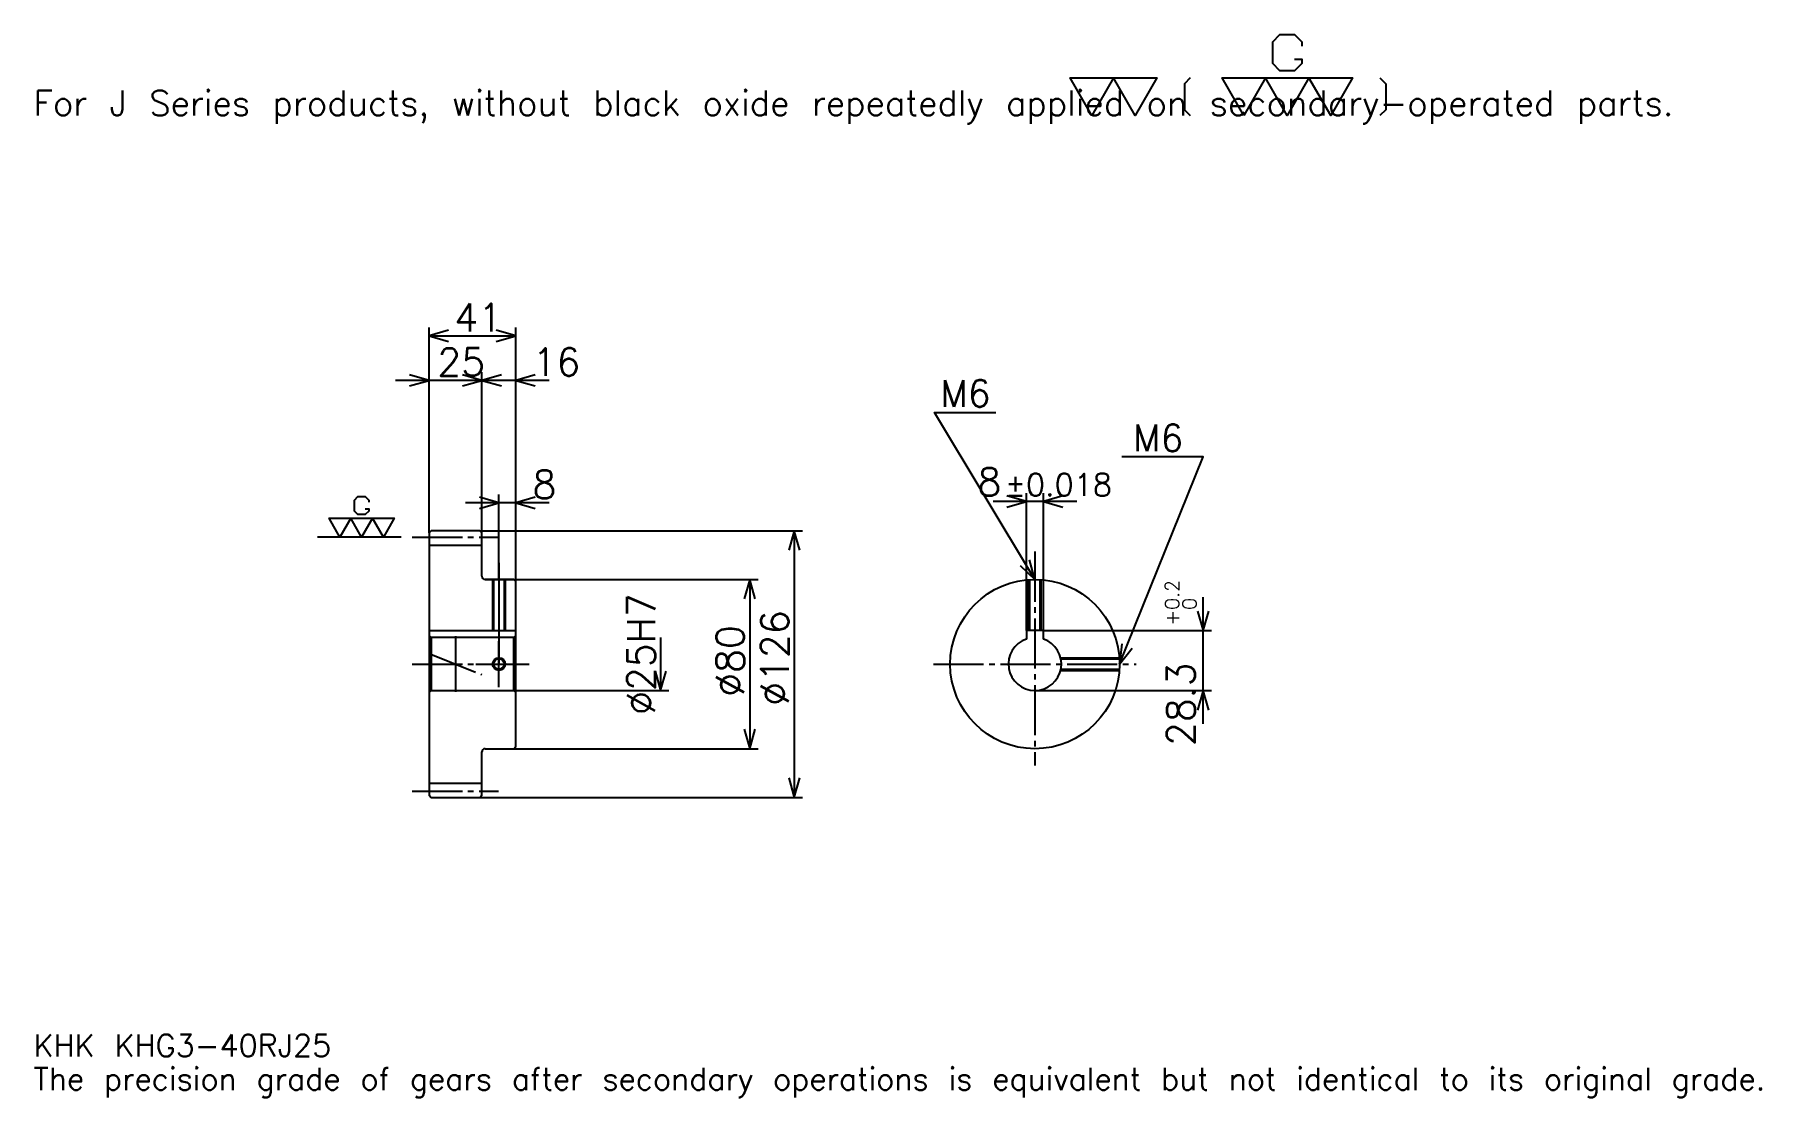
# Model space of a CAD drawing. Extents: x 27 to 842, y 10 to 512.
import ezdxf

# ---------------------------------------------------------------- set-up
doc = ezdxf.new("R2010")
doc.units = 0
doc.linetypes.add('DASHDOT', pattern=[31.565218, 23.673913, -2.630435, 2.630435, -2.630435])
doc.layers.get('0').update_dxf_attribs({"linetype": 'CONTINUOUS'})
doc.layers.add('DASHDOT', color=6, linetype='DASHDOT')
doc.styles.add('KANJI', font='TXT', dxfattribs={"bigfont": 'BIGFONT'})

msp = doc.modelspace()

# ---------------------------------------------------------------- linework, layer by layer
at = {"color": 5}
for p, q in [((213.065216, 277.380432), (213.065216, 373.391296)), ((213.065216, 369.445618), (254.065216, 369.445618)), ((254.065216, 277.380432), (254.065216, 373.391296)), ((238.065216, 277.380432), (238.065216, 352.347778)), ((253.847824, 348.402161), (197.282608, 348.402161)), ((269.847839, 348.402161), (222.282608, 348.402161)), ((246.065216, 277.380432), (246.065216, 294.478241)), ((495.239136, 230.18042), (495.239136, 295.152161)), ((503.239136, 230.18042), (503.239136, 295.152161)), ((269.847839, 290.532593), (230.282608, 290.532593)), ((519.021729, 291.206512), (479.456512, 291.206512)), ((213.065216, 276.380432), (213.065216, 277.380432)), ((237.065216, 277.380432), (254.065216, 277.380432)), ((238.065216, 276.380432), (238.065216, 277.380432)), ((246.065216, 254.380417), (246.065216, 277.380432)), ((246.065216, 254.380417), (246.065216, 277.380432)), ((254.065216, 277.380432), (389.532593, 277.380432)), ((254.065216, 253.380417), (254.065216, 277.380432)), ((385.586975, 277.380432), (385.586975, 151.380417)), ((239.565216, 254.380417), (254.065216, 254.380417)), ((254.065216, 254.380417), (368.489136, 254.380417)), ((364.543488, 254.380417), (364.543488, 174.380417)), ((578.695679, 186.097809), (578.695679, 245.963028)), ((503.239136, 230.18042), (582.641296, 230.18042)), ((322.456512, 226.880417), (322.456512, 201.880417)), ((254.065216, 201.880417), (326.402161, 201.880417)), ((499.239136, 201.880417), (582.641296, 201.880417)), ((239.565216, 174.380417), (254.065216, 174.380417)), ((254.065216, 174.380417), (368.489136, 174.380417)), ((237.065216, 151.380417), (254.065216, 151.380417)), ((254.065216, 151.380417), (389.532593, 151.380417))]:
    msp.add_line(p, q, dxfattribs=at)
at = {"color": 7}
for p, q in [((199.91304, 274.380432), (160.456512, 274.380432)), ((225.565216, 227.532593), (225.565216, 201.228241))]:
    msp.add_line(p, q, dxfattribs=at)
at = {"color": 4}
for p, q in [((213.065216, 270.630432), (238.065216, 270.630432)), ((213.065216, 230.18042), (254.065216, 230.18042)), ((214.065216, 226.880417), (214.065216, 201.880417)), ((253.065216, 226.880417), (254.065216, 227.880417)), ((253.065216, 201.880417), (254.065216, 200.880417)), ((213.065216, 158.130417), (238.065216, 158.130417))]:
    msp.add_line(p, q, dxfattribs=at)
at = {"color": 7}
for points in [[(621.834778, 500.150879), (625.254395, 500.150879), (625.254395, 498.099152), (621.834778, 494.679565), (614.995667, 494.679565), (611.576111, 498.099152), (611.576111, 508.357849), (614.995667, 511.777405), (621.834778, 511.777405), (625.254395, 508.357849), (625.254395, 506.306091)], [(526.086975, 473.478271), (515.828308, 491.26001), (556.863037, 491.26001), (546.60437, 473.478271), (536.345642, 491.26001), (526.086975, 473.478271)], [(572.593079, 491.26001), (569.857422, 488.524353), (569.857422, 476.213928), (572.593079, 473.478271)], [(597.897827, 473.478271), (587.63916, 491.26001), (649.191345, 491.26001), (638.932617, 473.478271), (628.67395, 491.26001), (618.415222, 473.478271), (608.156555, 491.26001), (597.897827, 473.478271)], [(662.185669, 491.26001), (664.921326, 488.524353), (664.921326, 476.213928), (662.185669, 473.478271)], [(182.946747, 287.716736), (184.656525, 287.716736), (184.656525, 286.690857), (182.946747, 284.981079), (179.527176, 284.981079), (177.817383, 286.690857), (177.817383, 291.82019), (179.527176, 293.529968), (182.946747, 293.529968), (184.656525, 291.82019), (184.656525, 290.794312)], [(170.978256, 274.380432), (165.848907, 283.271301), (196.625, 283.271301), (191.495651, 274.380432), (186.366302, 283.271301), (181.236954, 274.380432), (176.107605, 283.271301), (170.978256, 274.380432)]]:
    msp.add_lwpolyline(points, dxfattribs=at)
at = {"color": 5}
for points in [[(222.271744, 372.07605), (213.065216, 369.445618), (222.271744, 366.815186)], [(244.858688, 366.815186), (254.065216, 369.445618), (244.858688, 372.07605)], [(203.858688, 345.771729), (213.065216, 348.402161), (203.858688, 351.032593)], [(228.858688, 345.771729), (238.065216, 348.402161), (228.858688, 351.032593)], [(247.271729, 351.032593), (238.065216, 348.402161), (247.271729, 345.771729)], [(263.271729, 351.032593), (254.065216, 348.402161), (263.271729, 345.771729)], [(499.239136, 254.380417), (451.891296, 333.293457), (480.82608, 333.293457)], [(539.239136, 214.380417), (578.695679, 312.25), (540.291321, 312.25)], [(486.032623, 288.57608), (495.239136, 291.206512), (486.032623, 293.836945)], [(512.445679, 293.836945), (503.239136, 291.206512), (512.445679, 288.57608)], [(236.858688, 287.902161), (246.065216, 290.532593), (236.858688, 293.163025)], [(263.271729, 293.163025), (254.065216, 290.532593), (263.271729, 287.902161)], [(388.217407, 268.173889), (385.586975, 277.380432), (382.956543, 268.173889)], [(492.246826, 260.9216), (499.239136, 254.380417), (496.757996, 263.628296)], [(367.17392, 245.173889), (364.543488, 254.380417), (361.913055, 245.173889)], [(576.065186, 239.386932), (578.695679, 230.18042), (581.32605, 239.386932)], [(540.241943, 223.902695), (539.239136, 214.380417), (545.121216, 221.935593)], [(319.82608, 211.086945), (322.456512, 201.880417), (325.086945, 211.086945)], [(581.32605, 192.673889), (578.695679, 201.880417), (576.065186, 192.673889)], [(361.913055, 183.586945), (364.543488, 174.380417), (367.17392, 183.586945)], [(382.956543, 160.586945), (385.586975, 151.380417), (388.217407, 160.586945)]]:
    msp.add_lwpolyline(points, dxfattribs=at)
at = {"color": 4}
for points in [[(238.065216, 255.880417), (238.065216, 276.380432), (237.065216, 277.380432), (214.065216, 277.380432), (213.065216, 276.380432), (213.065216, 200.880417)], [(239.565216, 174.380417), (253.065216, 174.380417), (254.065216, 175.380417), (254.065216, 253.380417), (253.065216, 254.380417), (239.565216, 254.380417)], [(243.065216, 254.380417), (243.065216, 230.18042)], [(243.605225, 254.380417), (243.605225, 230.18042)], [(248.525208, 254.380417), (248.525208, 230.18042)], [(249.065216, 254.380417), (249.065216, 230.18042)], [(496.239136, 230.18042), (496.239136, 254.267761)], [(496.779144, 230.18042), (496.779144, 254.304703)], [(501.699127, 230.18042), (501.699127, 254.304703)], [(502.239136, 230.18042), (502.239136, 254.267761)], [(503.239136, 226.223129), (503.239136, 230.18042), (495.239136, 230.18042), (495.239136, 226.223129)], [(213.065216, 200.880417), (214.065216, 201.880417), (253.065216, 201.880417), (253.065216, 226.880417), (214.065216, 226.880417), (213.065216, 227.880417)], [(511.37381, 217.380417), (539.126465, 217.380417)], [(511.49469, 216.840424), (539.163452, 216.840424)], [(511.37381, 211.380417), (539.126465, 211.380417)], [(511.49469, 211.92041), (539.163452, 211.92041)], [(213.065216, 200.880417), (213.065216, 152.380417), (214.065216, 151.380417), (237.065216, 151.380417), (238.065216, 152.380417), (238.065216, 172.880417)]]:
    msp.add_lwpolyline(points, dxfattribs=at)
for centre, radius in [((499.239136, 214.380417), 40), ((246.065216, 214.380417), 2.46)]:
    msp.add_circle(centre, radius, dxfattribs=at)
at = {"color": 7}
msp.add_circle((246.065216, 214.380417), 3, dxfattribs=at)
at = {"color": 4}
for centre, radius, start, end in [((239.565216, 255.880417), 1.5, 180, 270), ((499.239136, 214.380417), 12.5, 108.662925185, 71.337074815), ((239.565216, 172.880417), 1.5, 90, 180)]:
    msp.add_arc(centre, radius, start, end, dxfattribs=at)
at = {"layer": 'DASHDOT', "color": 7}
for p, q in [((205.173904, 274.380432), (245.956512, 274.380432)), ((499.239136, 267.532593), (499.239136, 166.489105)), ((246.065216, 254.380417), (246.065216, 214.380417)), ((205.173904, 214.380417), (261.956512, 214.380417)), ((213.065216, 219.304291), (238.065216, 209.456543)), ((451.347839, 214.380417), (547.130432, 214.380417)), ((205.173904, 154.380417), (245.956512, 154.380417))]:
    msp.add_line(p, q, dxfattribs=at)
for points in [[(246.065216, 262.271729), (246.065216, 222.289108)], [(246.065216, 203.489105), (246.065216, 225.271729)], [(235.17392, 214.380417), (256.956512, 214.380417)]]:
    msp.add_lwpolyline(points, dxfattribs=at)

# ---------------------------------------------------------------- texts
at = {"color": 7, "style": 'KANJI'}
for s, height, p in [('For J Series products, without black oxide repeatedly applied on secondary-operated parts.', 11.836957, (26.304348, 473.478271)), ('41', 13.152174, (225.016296, 371.549988)), ('25', 13.152174, (217.016296, 350.5065)), ('16', 13.152174, (261.956512, 350.5065)), ('M6', 12.626087, (454.521729, 335.923889)), ('M6', 12.626087, (545.552185, 314.880432)), ('8', 13.152174, (261.956512, 292.636932)), ('8', 13.152174, (472.090454, 293.836945)), ('%%p0.018', 10.521739, (485.109467, 293.836945)), ('KHK KHG3-40RJ25', 10.521739, (26.304348, 28.934782)), ('The precision grade of gears after secondary operations is equivalent but not identical to its original grade.', 10.521739, (26.304348, 13.152174))]:
    msp.add_text(s, height=height, dxfattribs=at).set_placement(p)
for s, height, p in [('0.2', 6.576087, (567.384766, 239.991882)), ('%%c25H7', 13.152174, (319.82608, 190.377701)), ('0', 6.576087, (575.539124, 239.991882)), ('%%c126', 13.152174, (382.956543, 194.652161)), ('+', 6.576087, (567.384766, 232.626678)), ('%%c80', 13.152174, (361.913055, 198.926605)), ('28.3', 13.152174, (574.75, 175.698853))]:
    msp.add_text(s, height=height, rotation=90, dxfattribs=at).set_placement(p)

doc.saveas('drawing.dxf')
